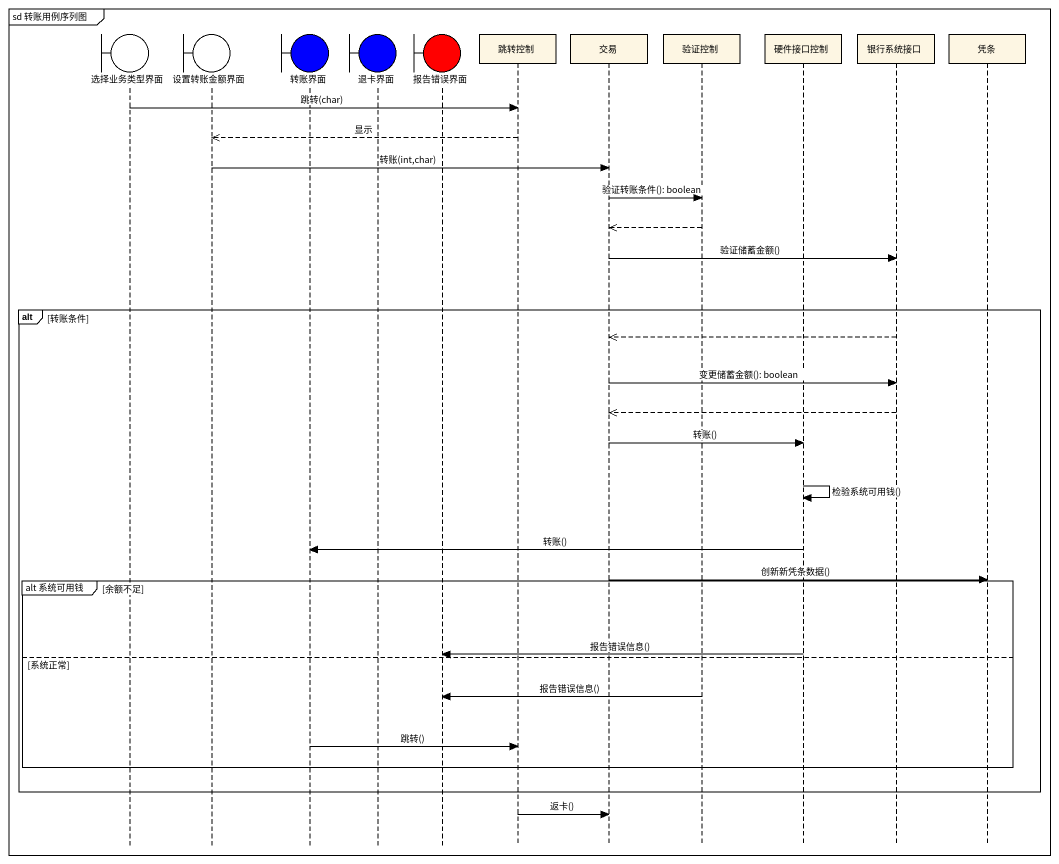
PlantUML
@startuml
mainframe sd 转账用例序列图
hide footbox
boundary 选择业务类型界面
boundary 设置转账金额界面
boundary 转账界面 #0000FF
boundary 退卡界面 #0000FF
boundary 报告错误界面 #FF0000
participant 跳转控制
participant 交易
participant 验证控制
participant 硬件接口控制
participant 银行系统接口
participant 凭条

选择业务类型界面 -> 跳转控制 : 跳转(char)
跳转控制 -->> 设置转账金额界面 : 显示
设置转账金额界面 -> 交易 : 转账(int,char)
交易 -> 验证控制 : 验证转账条件(): boolean
验证控制 -->> 交易
交易 -> 银行系统接口 : 验证储蓄金额()
alt 转账条件
  银行系统接口 -->> 交易
  交易 -> 银行系统接口 : 变更储蓄金额(): boolean
  银行系统接口 -->> 交易
  交易 -> 硬件接口控制 : 转账()
  硬件接口控制 -> 硬件接口控制 : 检验系统可用钱()
  硬件接口控制 -> 转账界面 : 转账()
  交易 -> 凭条 : 创新新凭条数据()
  group alt 系统可用钱 [余额不足]
    硬件接口控制 -> 报告错误界面 : 报告错误信息()
  else 系统正常
    验证控制 -> 报告错误界面 : 报告错误信息()
    转账界面 -> 跳转控制 : 跳转()
  end
end
跳转控制 -> 交易 : 返卡()
@enduml
